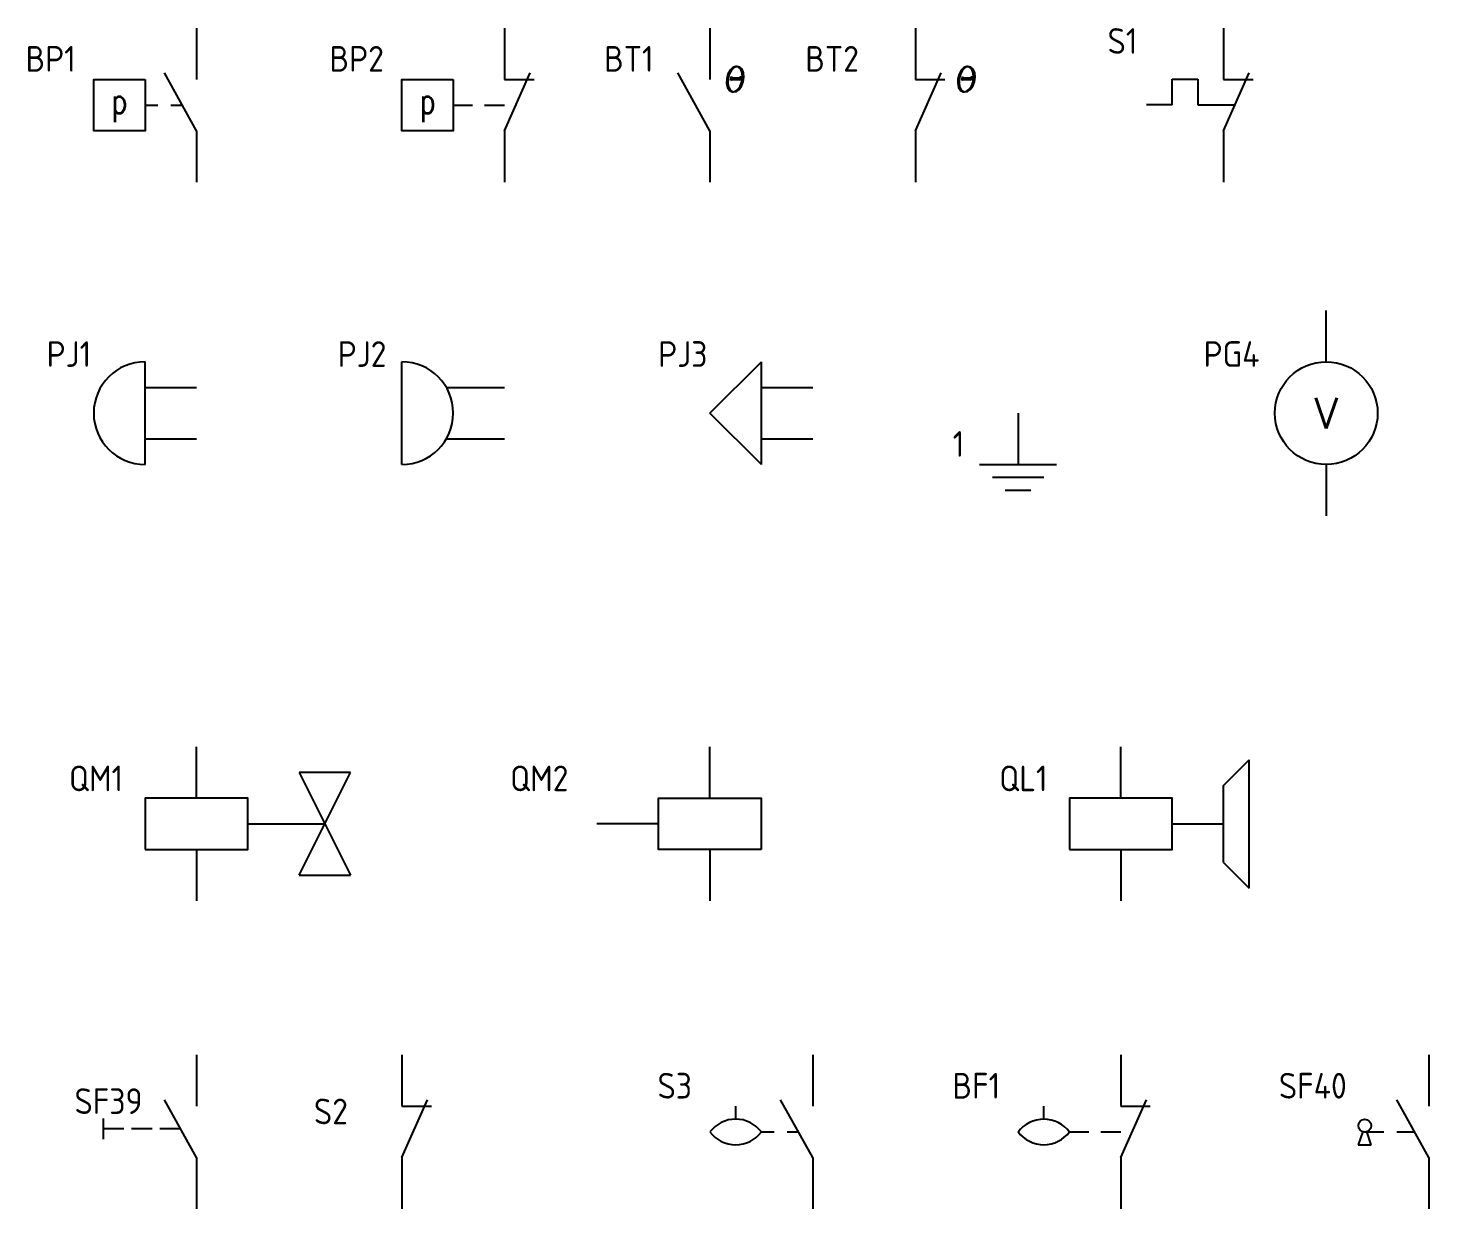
# Model space of a CAD drawing. Header units: millimetres. Extents: x 1746 to 2533, y 1027 to 2108.
# Drawn here: x 1753.6 to 1890, y 1292.5 to 1407.5 of the extents above; entities that cross this region are included whole.
import ezdxf
from ezdxf.enums import TextEntityAlignment as Align

# ---------------------------------------------------------------- set-up
doc = ezdxf.new("R2010")
doc.units = ezdxf.units.MM
doc.linetypes.add('ACAD_ISO02W100', pattern=[15, 12, -3])
doc.linetypes.add('ACAD_ISO03W100', pattern=[30, 12, -18])
doc.layers.add('SYMS', color=7, linetype='Continuous')
doc.layers.add('TAGS', color=7, linetype='Continuous')
doc.styles.add('PIN', font='simplex', dxfattribs={"width": 0.75})
doc.styles.add('SIMPLEX', font='simplex')
doc.styles.add('WD_IEC', font='isocp2.shx', dxfattribs={"width": 0.9, "height": 4})

# ---------------------------------------------------------------- blocks, each defined once
blk = doc.blocks.new('VPS11')
for p, q in [((0, 7.5), (0, 2.5)), ((0, -2.5), (-3.12, 3.12)), ((-5, 0), (-3.75, 0)), ((-2.5, 0), (-1.39, 0)), ((0, -2.5), (0, -7.5))]:
    blk.add_line(p, q)
blk.add_lwpolyline([(-5, 2.5), (-5, -2.5), (-10, -2.5), (-10, 2.5)], close=True)
at = {"style": 'PIN', "width": 0.75}
blk.add_text('p', height=2.5, dxfattribs=at).set_placement((-7.5, 0), align=Align.MIDDLE)
at = {"style": 'WD_IEC'}
for tag, p in [('INST', (-11.75, 10.25)), ('LOC', (-11.75, 6.75)), ('TAG1', (-11.75, 3.25)), ('RATING1', (-11.75, -1.35)), ('DESC1', (-11.75, -9.85)), ('DESC2', (-11.75, -13.35)), ('DESC3', (-11.75, -16.85))]:
    blk.add_attdef(tag, text='', height=2.5, dxfattribs=at).set_placement(p, align=Align.RIGHT)
blk.add_attdef('TERM01', text='', height=2, rotation=90, dxfattribs=at).set_placement((-1, 7.5), align=Align.RIGHT)
at = {"style": 'WD_IEC', "flags": 1}
for tag, p, height in [('X2TERM01', (0, 7.5), 0.32), ('MFG', (2.75, 6.5), 1.5), ('CAT', (2.75, 4), 1.5), ('X1LINK', (0, 0), 0.32), ('CONTACT', (1, -2.5), 1), ('ASSYCODE', (1, -4), 1), ('COMMON', (2.25, -3.75), 1), ('FAMILY', (1, -5.5), 1), ('CATDESC', (1, -7), 1), ('X8TERM02', (0, -7.5), 0.32)]:
    blk.add_attdef(tag, p, '', height=height, dxfattribs=at)
at = {"style": 'WD_IEC'}
blk.add_attdef('TERM02', (-1, -7.5), '', height=2, rotation=90, dxfattribs=at)
at = {"lineweight": 15, "style": 'WD_IEC'}
for tag, p in [('XREF', (-11.75, -6)), ('WDTAGALT', (-11.25, -20.13))]:
    blk.add_attdef(tag, text='', height=2.5, dxfattribs=at).set_placement(p, align=Align.RIGHT)
blk = doc.blocks.new('VPS12')
for p, q in [((0, 7.5), (0, 2.5)), ((0, -2.5), (2.5, 3.12)), ((0, 2.5), (2.87, 2.5)), ((-5, 0), (-3.12, 0)), ((-1.94, 0), (0, 0)), ((0, -2.5), (0, -7.5))]:
    blk.add_line(p, q)
blk.add_lwpolyline([(-5, 2.5), (-5, -2.5), (-10, -2.5), (-10, 2.5)], close=True)
at = {"style": 'PIN', "width": 0.75}
blk.add_text('p', height=2.5, dxfattribs=at).set_placement((-7.5, 0), align=Align.MIDDLE)
at = {"style": 'WD_IEC'}
for tag, p in [('INST', (-11.75, 10.25)), ('LOC', (-11.75, 6.75)), ('TAG1', (-11.75, 3.25)), ('RATING1', (-11.75, -1.35)), ('DESC1', (-11.75, -9.85)), ('DESC2', (-11.75, -13.35)), ('DESC3', (-11.75, -16.85))]:
    blk.add_attdef(tag, text='', height=2.5, dxfattribs=at).set_placement(p, align=Align.RIGHT)
blk.add_attdef('TERM01', text='', height=2, rotation=90, dxfattribs=at).set_placement((-1, 7.5), align=Align.RIGHT)
at = {"style": 'WD_IEC', "flags": 1}
for tag, p, height in [('X2TERM01', (0, 7.5), 0.32), ('MFG', (2.75, 6.5), 1.5), ('CAT', (2.75, 4), 1.5), ('X1LINK', (1.74, 0), 0.32), ('CONTACT', (1, -2.5), 1), ('ASSYCODE', (1, -4), 1), ('COMMON', (2.25, -3.75), 1), ('FAMILY', (1, -5.5), 1), ('CATDESC', (1, -7), 1), ('X8TERM02', (0, -7.5), 0.32)]:
    blk.add_attdef(tag, p, '', height=height, dxfattribs=at)
at = {"style": 'WD_IEC'}
blk.add_attdef('TERM02', (-1, -7.5), '', height=2, rotation=90, dxfattribs=at)
at = {"lineweight": 15, "style": 'WD_IEC'}
for tag, p in [('XREF', (-11.75, -6)), ('WDTAGALT', (-11.5, -20))]:
    blk.add_attdef(tag, text='', height=2.5, dxfattribs=at).set_placement(p, align=Align.RIGHT)
blk = doc.blocks.new('VTS11')
for p, q in [((0, 7.5), (0, 2.5)), ((0, -2.5), (-3.12, 3.12)), ((2.07, 2.77), (2, 2.41)), ((2.07, 2.77), (2.13, 2.65)), ((3.02, 2.75), (2.87, 2.65)), ((3.02, 2.75), (2.95, 2.39)), ((2, 2.41), (2.13, 2.5)), ((2.13, 2.65), (2.87, 2.65)), ((2.13, 2.5), (2.87, 2.5)), ((2.95, 2.39), (2.87, 2.5)), ((0, -2.5), (0, -7.5))]:
    blk.add_line(p, q)
at = {"linetype": 'Continuous'}
for points in [[(2.15, 1.3, 0), (2.43, 1.33, 0), (2.71, 1.52, 0), (2.95, 1.84, 0), (3.11, 2.26, 0), (3.17, 2.72, 0), (3.13, 3.15, 0), (2.99, 3.49, 0), (2.77, 3.7, 0), (2.5, 3.76, 0), (2.21, 3.65, 0), (1.95, 3.38, 0), (1.75, 3, 0), (1.63, 2.56, 0), (1.62, 2.11, 0), (1.71, 1.72, 0), (1.9, 1.43, 0), (2.15, 1.3, 0)], [(2.16, 1.3, 0), (2.45, 1.33, 0), (2.73, 1.52, 0), (2.96, 1.84, 0), (3.12, 2.26, 0), (3.19, 2.72, 0), (3.15, 3.15, 0), (3.01, 3.49, 0), (2.79, 3.7, 0), (2.51, 3.76, 0), (2.23, 3.65, 0), (1.96, 3.38, 0), (1.76, 3, 0), (1.65, 2.56, 0), (1.63, 2.11, 0), (1.73, 1.72, 0), (1.91, 1.43, 0), (2.16, 1.3, 0)], [(2.18, 1.3, 0), (2.46, 1.33, 0), (2.74, 1.52, 0), (2.98, 1.84, 0), (3.14, 2.26, 0), (3.2, 2.72, 0), (3.16, 3.15, 0), (3.02, 3.49, 0), (2.8, 3.7, 0), (2.53, 3.76, 0), (2.24, 3.65, 0), (1.98, 3.38, 0), (1.78, 3, 0), (1.66, 2.56, 0), (1.65, 2.11, 0), (1.74, 1.72, 0), (1.92, 1.43, 0), (2.18, 1.3, 0)], [(2.19, 1.3, 0), (2.48, 1.33, 0), (2.76, 1.52, 0), (2.99, 1.84, 0), (3.15, 2.26, 0), (3.22, 2.72, 0), (3.18, 3.15, 0), (3.04, 3.49, 0), (2.81, 3.7, 0), (2.54, 3.76, 0), (2.26, 3.65, 0), (1.99, 3.38, 0), (1.79, 3, 0), (1.68, 2.56, 0), (1.66, 2.11, 0), (1.76, 1.72, 0), (1.94, 1.43, 0), (2.19, 1.3, 0)], [(2.21, 1.3, 0), (2.49, 1.33, 0), (2.77, 1.52, 0), (3.01, 1.84, 0), (3.17, 2.26, 0), (3.23, 2.72, 0), (3.19, 3.15, 0), (3.05, 3.49, 0), (2.83, 3.7, 0), (2.56, 3.76, 0), (2.27, 3.65, 0), (2.01, 3.38, 0), (1.81, 3, 0), (1.69, 2.56, 0), (1.68, 2.11, 0), (1.77, 1.72, 0), (1.95, 1.43, 0), (2.21, 1.3, 0)], [(2.22, 1.3, 0), (2.51, 1.33, 0), (2.79, 1.52, 0), (3.02, 1.84, 0), (3.18, 2.26, 0), (3.25, 2.72, 0), (3.21, 3.15, 0), (3.07, 3.49, 0), (2.84, 3.7, 0), (2.57, 3.76, 0), (2.28, 3.65, 0), (2.02, 3.38, 0), (1.82, 3, 0), (1.7, 2.56, 0), (1.69, 2.11, 0), (1.79, 1.72, 0), (1.97, 1.43, 0), (2.22, 1.3, 0)], [(2.24, 1.3, 0), (2.52, 1.33, 0), (2.8, 1.52, 0), (3.04, 1.84, 0), (3.2, 2.26, 0), (3.26, 2.72, 0), (3.22, 3.15, 0), (3.08, 3.49, 0), (2.86, 3.7, 0), (2.59, 3.76, 0), (2.3, 3.65, 0), (2.04, 3.38, 0), (1.83, 3, 0), (1.72, 2.56, 0), (1.71, 2.11, 0), (1.8, 1.72, 0), (1.98, 1.43, 0), (2.24, 1.3, 0)], [(2.25, 1.3, 0), (2.54, 1.33, 0), (2.82, 1.52, 0), (3.05, 1.84, 0), (3.21, 2.26, 0), (3.28, 2.72, 0), (3.24, 3.15, 0), (3.1, 3.49, 0), (2.87, 3.7, 0), (2.6, 3.76, 0), (2.31, 3.65, 0), (2.05, 3.38, 0), (1.85, 3, 0), (1.73, 2.56, 0), (1.72, 2.11, 0), (1.81, 1.72, 0), (2, 1.43, 0), (2.25, 1.3, 0)], [(2.25, 1.28, 0), (2.53, 1.31, 0), (2.81, 1.5, 0), (3.05, 1.83, 0), (3.21, 2.25, 0), (3.27, 2.7, 0), (3.23, 3.13, 0), (3.09, 3.48, 0), (2.87, 3.69, 0), (2.6, 3.75, 0), (2.31, 3.63, 0), (2.05, 3.37, 0), (1.84, 2.99, 0), (1.73, 2.55, 0), (1.72, 2.1, 0), (1.81, 1.7, 0), (1.99, 1.42, 0), (2.25, 1.28, 0)], [(2.27, 1.3, 0), (2.55, 1.33, 0), (2.83, 1.52, 0), (3.07, 1.84, 0), (3.23, 2.26, 0), (3.29, 2.72, 0), (3.25, 3.15, 0), (3.11, 3.49, 0), (2.89, 3.7, 0), (2.62, 3.76, 0), (2.33, 3.65, 0), (2.07, 3.38, 0), (1.86, 3, 0), (1.75, 2.56, 0), (1.74, 2.11, 0), (1.83, 1.72, 0), (2.01, 1.43, 0), (2.27, 1.3, 0)], [(2.28, 1.3, 0), (2.57, 1.33, 0), (2.84, 1.52, 0), (3.08, 1.84, 0), (3.24, 2.26, 0), (3.31, 2.72, 0), (3.27, 3.15, 0), (3.13, 3.49, 0), (2.9, 3.7, 0), (2.63, 3.76, 0), (2.34, 3.65, 0), (2.08, 3.38, 0), (1.88, 3, 0), (1.76, 2.56, 0), (1.75, 2.11, 0), (1.84, 1.72, 0), (2.03, 1.43, 0), (2.28, 1.3, 0)]]:
    blk.add_polyline3d(points, dxfattribs=at)
for points in [[(2.07, 2.77), (2.13, 2.65), (2, 2.41), (2.13, 2.5)], [(3.02, 2.75), (2.87, 2.65), (2.95, 2.39), (2.87, 2.5)], [(2.13, 2.65), (2.13, 2.5), (2.87, 2.65), (2.87, 2.5)]]:
    blk.add_solid(points)
at = {"style": 'WD_IEC'}
for tag, p in [('INST', (-5.5, 9.25)), ('LOC', (-5.5, 6.25)), ('TAG1', (-5.5, 3.25)), ('RATING1', (-5.5, -1.35)), ('DESC1', (-5.5, -9.35)), ('DESC2', (-5.5, -12.35)), ('DESC3', (-5.5, -15.35))]:
    blk.add_attdef(tag, text='', height=2.5, dxfattribs=at).set_placement(p, align=Align.RIGHT)
blk.add_attdef('TERM01', text='', height=2, rotation=90, dxfattribs=at).set_placement((-1, 7.5), align=Align.RIGHT)
for tag, p, height, flags in [('X2TERM01', (0, 7.5), 0.32, 1), ('CONTACT', (0.5, 4.5), 1, 1), ('COMMON', (1.75, 3.25), 1, 1), ('X4LINK', (-3, 0), 0.32, 1), ('X1LINK', (0, 0), 0.32, 1), ('MFG', (1, -4), 1.5, 9), ('CAT', (1, -6.5), 1.5, 9), ('ASSYCODE', (1, -7.75), 1, 1), ('X8TERM02', (0, -7.5), 0.32, 1), ('FAMILY', (1, -9.25), 1, 1), ('CATDESC', (1, -10.75), 1, 1)]:
    blk.add_attdef(tag, p, '', height=height, dxfattribs=dict(at, flags=flags))
blk.add_attdef('TERM02', (-1, -7.5), '', height=2, rotation=90, dxfattribs=at)
at = {"lineweight": 15, "style": 'WD_IEC'}
for tag, p in [('XREF', (-5.5, -6.35)), ('WDTAGALT', (-5.5, -18.35))]:
    blk.add_attdef(tag, text='', height=2.5, dxfattribs=at).set_placement(p, align=Align.RIGHT)
blk = doc.blocks.new('VTS12')
for p, q in [((0, 7.5), (0, 2.5)), ((0, -2.5), (2.5, 3.12)), ((4.57, 2.77), (4.5, 2.41)), ((4.57, 2.77), (4.63, 2.65)), ((5.52, 2.75), (5.37, 2.65)), ((5.52, 2.75), (5.45, 2.39)), ((0, 2.5), (2.87, 2.5)), ((4.5, 2.41), (4.63, 2.5)), ((4.63, 2.65), (5.37, 2.65)), ((4.63, 2.5), (5.37, 2.5)), ((5.45, 2.39), (5.37, 2.5)), ((0, -2.5), (0, -7.5))]:
    blk.add_line(p, q)
at = {"linetype": 'Continuous'}
for points in [[(4.65, 1.3, 0), (4.93, 1.33, 0), (5.21, 1.52, 0), (5.45, 1.84, 0), (5.61, 2.26, 0), (5.67, 2.72, 0), (5.63, 3.15, 0), (5.49, 3.49, 0), (5.27, 3.7, 0), (5, 3.76, 0), (4.71, 3.65, 0), (4.45, 3.38, 0), (4.25, 3, 0), (4.13, 2.56, 0), (4.12, 2.11, 0), (4.21, 1.72, 0), (4.4, 1.43, 0), (4.65, 1.3, 0)], [(4.66, 1.3, 0), (4.95, 1.33, 0), (5.23, 1.52, 0), (5.46, 1.84, 0), (5.62, 2.26, 0), (5.69, 2.72, 0), (5.65, 3.15, 0), (5.51, 3.49, 0), (5.29, 3.7, 0), (5.01, 3.76, 0), (4.73, 3.65, 0), (4.46, 3.38, 0), (4.26, 3, 0), (4.15, 2.56, 0), (4.13, 2.11, 0), (4.23, 1.72, 0), (4.41, 1.43, 0), (4.66, 1.3, 0)], [(4.68, 1.3, 0), (4.96, 1.33, 0), (5.24, 1.52, 0), (5.48, 1.84, 0), (5.64, 2.26, 0), (5.7, 2.72, 0), (5.66, 3.15, 0), (5.52, 3.49, 0), (5.3, 3.7, 0), (5.03, 3.76, 0), (4.74, 3.65, 0), (4.48, 3.38, 0), (4.28, 3, 0), (4.16, 2.56, 0), (4.15, 2.11, 0), (4.24, 1.72, 0), (4.42, 1.43, 0), (4.68, 1.3, 0)], [(4.69, 1.3, 0), (4.98, 1.33, 0), (5.26, 1.52, 0), (5.49, 1.84, 0), (5.65, 2.26, 0), (5.72, 2.72, 0), (5.68, 3.15, 0), (5.54, 3.49, 0), (5.31, 3.7, 0), (5.04, 3.76, 0), (4.76, 3.65, 0), (4.49, 3.38, 0), (4.29, 3, 0), (4.18, 2.56, 0), (4.16, 2.11, 0), (4.26, 1.72, 0), (4.44, 1.43, 0), (4.69, 1.3, 0)], [(4.71, 1.3, 0), (4.99, 1.33, 0), (5.27, 1.52, 0), (5.51, 1.84, 0), (5.67, 2.26, 0), (5.73, 2.72, 0), (5.69, 3.15, 0), (5.55, 3.49, 0), (5.33, 3.7, 0), (5.06, 3.76, 0), (4.77, 3.65, 0), (4.51, 3.38, 0), (4.31, 3, 0), (4.19, 2.56, 0), (4.18, 2.11, 0), (4.27, 1.72, 0), (4.45, 1.43, 0), (4.71, 1.3, 0)], [(4.72, 1.3, 0), (5.01, 1.33, 0), (5.29, 1.52, 0), (5.52, 1.84, 0), (5.68, 2.26, 0), (5.75, 2.72, 0), (5.71, 3.15, 0), (5.57, 3.49, 0), (5.34, 3.7, 0), (5.07, 3.76, 0), (4.78, 3.65, 0), (4.52, 3.38, 0), (4.32, 3, 0), (4.2, 2.56, 0), (4.19, 2.11, 0), (4.29, 1.72, 0), (4.47, 1.43, 0), (4.72, 1.3, 0)], [(4.74, 1.3, 0), (5.02, 1.33, 0), (5.3, 1.52, 0), (5.54, 1.84, 0), (5.7, 2.26, 0), (5.76, 2.72, 0), (5.72, 3.15, 0), (5.58, 3.49, 0), (5.36, 3.7, 0), (5.09, 3.76, 0), (4.8, 3.65, 0), (4.54, 3.38, 0), (4.33, 3, 0), (4.22, 2.56, 0), (4.21, 2.11, 0), (4.3, 1.72, 0), (4.48, 1.43, 0), (4.74, 1.3, 0)], [(4.75, 1.3, 0), (5.04, 1.33, 0), (5.32, 1.52, 0), (5.55, 1.84, 0), (5.71, 2.26, 0), (5.78, 2.72, 0), (5.74, 3.15, 0), (5.6, 3.49, 0), (5.37, 3.7, 0), (5.1, 3.76, 0), (4.81, 3.65, 0), (4.55, 3.38, 0), (4.35, 3, 0), (4.23, 2.56, 0), (4.22, 2.11, 0), (4.31, 1.72, 0), (4.5, 1.43, 0), (4.75, 1.3, 0)], [(4.75, 1.28, 0), (5.03, 1.31, 0), (5.31, 1.5, 0), (5.55, 1.83, 0), (5.71, 2.25, 0), (5.77, 2.7, 0), (5.73, 3.13, 0), (5.59, 3.48, 0), (5.37, 3.69, 0), (5.1, 3.75, 0), (4.81, 3.63, 0), (4.55, 3.37, 0), (4.34, 2.99, 0), (4.23, 2.55, 0), (4.22, 2.1, 0), (4.31, 1.7, 0), (4.49, 1.42, 0), (4.75, 1.28, 0)], [(4.77, 1.3, 0), (5.05, 1.33, 0), (5.33, 1.52, 0), (5.57, 1.84, 0), (5.73, 2.26, 0), (5.79, 2.72, 0), (5.75, 3.15, 0), (5.61, 3.49, 0), (5.39, 3.7, 0), (5.12, 3.76, 0), (4.83, 3.65, 0), (4.57, 3.38, 0), (4.36, 3, 0), (4.25, 2.56, 0), (4.24, 2.11, 0), (4.33, 1.72, 0), (4.51, 1.43, 0), (4.77, 1.3, 0)], [(4.78, 1.3, 0), (5.07, 1.33, 0), (5.34, 1.52, 0), (5.58, 1.84, 0), (5.74, 2.26, 0), (5.81, 2.72, 0), (5.77, 3.15, 0), (5.63, 3.49, 0), (5.4, 3.7, 0), (5.13, 3.76, 0), (4.84, 3.65, 0), (4.58, 3.38, 0), (4.38, 3, 0), (4.26, 2.56, 0), (4.25, 2.11, 0), (4.34, 1.72, 0), (4.53, 1.43, 0), (4.78, 1.3, 0)]]:
    blk.add_polyline3d(points, dxfattribs=at)
for points in [[(4.57, 2.77), (4.63, 2.65), (4.5, 2.41), (4.63, 2.5)], [(5.52, 2.75), (5.37, 2.65), (5.45, 2.39), (5.37, 2.5)], [(4.63, 2.65), (4.63, 2.5), (5.37, 2.65), (5.37, 2.5)]]:
    blk.add_solid(points)
at = {"style": 'WD_IEC'}
for tag, p in [('INST', (-5.5, 9.25)), ('LOC', (-5.5, 6.25)), ('TAG1', (-5.5, 3.25)), ('RATING1', (-5.5, -1.35)), ('DESC1', (-5.5, -9.35)), ('DESC2', (-5.5, -12.35)), ('DESC3', (-5.5, -15.35))]:
    blk.add_attdef(tag, text='', height=2.5, dxfattribs=at).set_placement(p, align=Align.RIGHT)
blk.add_attdef('TERM01', text='', height=2, rotation=90, dxfattribs=at).set_placement((-1, 7.5), align=Align.RIGHT)
for tag, p, height, flags in [('X2TERM01', (0, 7.5), 0.32, 1), ('CONTACT', (0.5, 4.5), 1, 1), ('COMMON', (1.75, 3.25), 1, 1), ('X4LINK', (-0.89, 0), 0.32, 1), ('X1LINK', (1.61, 0), 0.32, 1), ('MFG', (1, -4), 1.5, 9), ('CAT', (1, -6.5), 1.5, 9), ('ASSYCODE', (1, -7.75), 1, 1), ('X8TERM02', (0, -7.5), 0.32, 1), ('FAMILY', (1, -9.25), 1, 1), ('CATDESC', (1, -10.75), 1, 1)]:
    blk.add_attdef(tag, p, '', height=height, dxfattribs=dict(at, flags=flags))
blk.add_attdef('TERM02', (-1, -7.5), '', height=2, rotation=90, dxfattribs=at)
at = {"lineweight": 15, "style": 'WD_IEC'}
for tag, p in [('XREF', (-5.5, -6.35)), ('WDTAGALT', (-5.5, -18.35))]:
    blk.add_attdef(tag, text='', height=2.5, dxfattribs=at).set_placement(p, align=Align.RIGHT)
blk = doc.blocks.new('VTS12S59C')
for p, q in [((0, 7.5), (0, 2.5)), ((0, -2.5), (2.5, 3.13)), ((-4.99, 0.01), (-4.99, 2.51)), ((-4.99, 2.51), (-2.49, 2.51)), ((-2.49, 2.51), (-2.49, 0.01)), ((0, 2.5), (2.87, 2.5)), ((-4.99, 0.01), (-7.49, 0.01)), ((-2.49, 0.01), (1.12, 0.01)), ((0, -2.5), (0, -7.5))]:
    blk.add_line(p, q)
at = {"style": 'WD_IEC'}
for tag, p in [('INST', (-8.39, 10.99)), ('LOC', (-8.39, 7.99)), ('TAG1', (-8.39, 4.99)), ('DESC1', (-8.39, -8.12)), ('DESC2', (-8.39, -11.12)), ('DESC3', (-8.39, -14.12))]:
    blk.add_attdef(tag, text='', height=2.5, dxfattribs=at).set_placement(p, align=Align.RIGHT)
blk.add_attdef('TERM01', text='', height=2, rotation=90, dxfattribs=at).set_placement((-1, 7.5), align=Align.RIGHT)
at = {"style": 'WD_IEC', "flags": 1}
for tag, p, height in [('X2TERM01', (0, 7.5), 0.32), ('MFG', (-12.33, 1.56), 1.5), ('CONTACT', (3.55, 1.98), 1), ('COMMON', (4.8, 0.73), 1), ('CAT', (-12.33, -1.01), 1.5), ('X4LINK', (-7.49, 0), 0.32), ('X1LINK', (1.81, 0), 0.32), ('ASSYCODE', (1, -4), 1), ('FAMILY', (1, -5.5), 1), ('CATDESC', (1, -7), 1), ('X8TERM02', (0, -7.5), 0.32)]:
    blk.add_attdef(tag, p, '', height=height, dxfattribs=at)
at = {"style": 'WD_IEC'}
blk.add_attdef('TERM02', (-1, -7.5), '', height=2, rotation=90, dxfattribs=at)
at = {"lineweight": 15, "style": 'WD_IEC'}
blk.add_attdef('XREF', text='', height=2.5, dxfattribs=at).set_placement((-8.39, -5.12), align=Align.RIGHT)
at = {"style": 'WD_IEC', "width": 0.9}
blk.add_attdef('WDTAGALT', text='', height=2.5, dxfattribs=at).set_placement((-8.39, -17.12), align=Align.RIGHT)
blk = doc.blocks.new('VAN1B')
for p, q in [((-5, -5), (-5, 5)), ((-5, 2.5), (0, 2.5)), ((-5, -2.5), (0, -2.5))]:
    blk.add_line(p, q)
blk.add_arc((-5, 0), 5, 90, 270)
at = {"style": 'WD_IEC'}
for tag, height, p in [('INST', 2.5, (-10.25, 11.5)), ('LOC', 2.5, (-10.25, 8)), ('TAG1', 2.5, (-10.25, 4.5)), ('TERM01', 2, (0, 3.5)), ('TERM02', 2, (0, -1.5)), ('DESC1', 2.5, (-10.25, -6.85)), ('DESC2', 2.5, (-10.25, -10.35)), ('DESC3', 2.5, (-10.25, -13.85)), ('XREF', 2.5, (-10.25, -18.85))]:
    blk.add_attdef(tag, text='', height=height, dxfattribs=at).set_placement(p, align=Align.RIGHT)
at = {"style": 'WD_IEC', "flags": 1}
for tag, p, height in [('X2TERM01', (0, 2.5), 0.32), ('X8TERM02', (0, -2.5), 0.32), ('ASSYCODE', (-4, -4), 1), ('FAMILY', (-4, -5.5), 1), ('CATDESC', (-4, -7), 1)]:
    blk.add_attdef(tag, p, '', height=height, dxfattribs=at)
at = {"style": 'WD_IEC', "flags": 9}
for tag, p in [('MFG', (-11, 1)), ('CAT', (-11, -1.5))]:
    blk.add_attdef(tag, text='', height=1.5, dxfattribs=at).set_placement(p, align=Align.RIGHT)
blk = doc.blocks.new('VAN1Z')
for p, q in [((-10, -5), (-10, 5)), ((-5.67, 2.5), (0, 2.5)), ((-5.67, -2.5), (0, -2.5))]:
    blk.add_line(p, q)
blk.add_arc((-10, 0), 5, 270, 90)
at = {"style": 'WD_IEC'}
for tag, height, p in [('INST', 2.5, (-11.5, 11.5)), ('LOC', 2.5, (-11.5, 8)), ('TAG1', 2.5, (-11.5, 4.5)), ('TERM01', 2, (0, 3.5)), ('TERM02', 2, (0, -1.5)), ('DESC1', 2.5, (-11.5, -6.85)), ('DESC2', 2.5, (-11.5, -10.35)), ('DESC3', 2.5, (-11.5, -13.85)), ('XREF', 2.5, (-11.5, -18.85))]:
    blk.add_attdef(tag, text='', height=height, dxfattribs=at).set_placement(p, align=Align.RIGHT)
at = {"style": 'WD_IEC', "flags": 1}
for tag, p, height in [('X2TERM01', (0, 2.5), 0.32), ('X8TERM02', (0, -2.5), 0.32), ('ASSYCODE', (-4, -4), 1), ('FAMILY', (-4, -5.5), 1), ('CATDESC', (-4, -7), 1)]:
    blk.add_attdef(tag, p, '', height=height, dxfattribs=at)
at = {"style": 'WD_IEC', "flags": 9}
for tag, p in [('MFG', (-11, 1)), ('CAT', (-11, -1.5))]:
    blk.add_attdef(tag, text='', height=1.5, dxfattribs=at).set_placement(p, align=Align.RIGHT)
blk = doc.blocks.new('VAN1S')
for p, q in [((-10, 0), (-5, 5)), ((-5, -5), (-5, 5)), ((-5, 2.5), (0, 2.5)), ((-5, -5), (-10, 0)), ((-5, -2.5), (0, -2.5))]:
    blk.add_line(p, q)
at = {"style": 'WD_IEC'}
for tag, height, p in [('INST', 2.5, (-10.25, 11.5)), ('LOC', 2.5, (-10.25, 8)), ('TAG1', 2.5, (-10.25, 4.5)), ('TERM01', 2, (0, 3.5)), ('TERM02', 2, (0, -1.5)), ('DESC1', 2.5, (-10.25, -6.85)), ('DESC2', 2.5, (-10.25, -10.35)), ('DESC3', 2.5, (-10.25, -13.85)), ('XREF', 2.5, (-10.25, -18.85))]:
    blk.add_attdef(tag, text='', height=height, dxfattribs=at).set_placement(p, align=Align.RIGHT)
at = {"style": 'WD_IEC', "flags": 1}
for tag, p, height in [('X2TERM01', (0, 2.5), 0.32), ('X8TERM02', (0, -2.5), 0.32), ('ASSYCODE', (-4, -4), 1), ('FAMILY', (-4, -5.5), 1), ('CATDESC', (-4, -7), 1)]:
    blk.add_attdef(tag, p, '', height=height, dxfattribs=at)
at = {"style": 'WD_IEC', "flags": 9}
for tag, p in [('MFG', (-11, 1)), ('CAT', (-11, -1.5))]:
    blk.add_attdef(tag, text='', height=1.5, dxfattribs=at).set_placement(p, align=Align.RIGHT)
blk = doc.blocks.new('VGND2')
for p, q in [((0, 0), (0, -5)), ((-3.75, -5), (3.75, -5)), ((-2.5, -6.25), (2.5, -6.25)), ((-1.25, -7.5), (1.25, -7.5))]:
    blk.add_line(p, q)
at = {"style": 'WD_IEC'}
for tag, p in [('INST', (-5.25, 2.75)), ('LOC', (-5.25, -0.75)), ('TAG1', (-5.25, -4.25))]:
    blk.add_attdef(tag, text='', height=2.5, dxfattribs=at).set_placement(p, align=Align.RIGHT)
at = {"style": 'WD_IEC', "flags": 1}
blk.add_attdef('X2TERM01', (0, 0), '', height=0.32, dxfattribs=at)
blk = doc.blocks.new('VVM1')
for p, q in [((0, 5), (0, 10)), ((0, -5), (0, -10))]:
    blk.add_line(p, q)
blk.add_circle((0, 0), 5)
at = {"style": 'SIMPLEX'}
blk.add_text('V', height=3, dxfattribs=at).set_placement((0, 0), align=Align.MIDDLE)
at = {"style": 'WD_IEC'}
for tag, p in [('INST', (-6.5, 11.5)), ('LOC', (-6.5, 8)), ('TAG1', (-6.5, 4.5)), ('RATING1', (-6.5, 0)), ('XREF', (-6.5, -4)), ('DESC1', (-6.5, -7.85)), ('DESC2', (-6.5, -11.35)), ('DESC3', (-6.5, -14.85)), ('WDTAGALT', (-7, -17.63))]:
    blk.add_attdef(tag, text='', height=2.5, dxfattribs=at).set_placement(p, align=Align.RIGHT)
blk.add_attdef('TERM01', text='', height=2, rotation=90, dxfattribs=at).set_placement((-1, 10), align=Align.RIGHT)
at = {"style": 'WD_IEC', "flags": 1}
for tag, p, height in [('X2TERM01', (0, 10), 0.32), ('MFG', (2.75, 9), 1.5), ('CAT', (2.75, 6.5), 1.5), ('X4LINK', (-5, 0), 0.32), ('X1LINK', (5, 0), 0.32), ('ASSYCODE', (1, -6.5), 1), ('FAMILY', (1, -8), 1), ('CATDESC', (1, -9.5), 1), ('X8TERM02', (0, -10), 0.32)]:
    blk.add_attdef(tag, p, '', height=height, dxfattribs=at)
at = {"style": 'WD_IEC'}
blk.add_attdef('TERM02', (-1, -10), '', height=2, rotation=90, dxfattribs=at)
blk = doc.blocks.new('VSV1Y1')
for p, q in [((0, 2.5), (0, 7.5)), ((15, 5), (10, 5)), ((10, 5), (15, -5)), ((10, -5), (15, 5)), ((0, -2.5), (0, -7.5)), ((10, -5), (15, -5))]:
    blk.add_line(p, q)
at = {"linetype": 'ACAD_ISO02W100'}
blk.add_line((5, 0), (12.5, 0), dxfattribs=at)
blk.add_lwpolyline([(-5, -2.5), (5, -2.5), (5, 2.5), (-5, 2.5)], close=True)
at = {"style": 'WD_IEC'}
for tag, p in [('INST', (-7.14, 9.18)), ('LOC', (-7.14, 6.18)), ('TAG1', (-7.14, 3.18)), ('DESC1', (-7.14, -4.42)), ('DESC2', (-7.14, -7.42)), ('DESC3', (-7.14, -10.42))]:
    blk.add_attdef(tag, text='', height=2.5, dxfattribs=at).set_placement(p, align=Align.RIGHT)
blk.add_attdef('TERM01', text='', height=2, rotation=90, dxfattribs=at).set_placement((-0.64, 7.2), align=Align.RIGHT)
at = {"style": 'WD_IEC', "flags": 1}
for tag, p, height in [('X2TERM01', (0, 7.5), 0.32), ('MFG', (1.41, 6.04), 1.5), ('CAT', (1.41, 3.54), 1.5), ('ASSYCODE', (1.59, -4.62), 1), ('FAMILY', (1.59, -6.12), 1), ('CATDESC', (1.59, -7.62), 1), ('X8TERM02', (0, -7.5), 0.32)]:
    blk.add_attdef(tag, p, '', height=height, dxfattribs=at)
at = {"lineweight": 15, "style": 'WD_IEC'}
blk.add_attdef('XREF', text='', height=2.5, dxfattribs=at).set_placement((-7.14, -1.42), align=Align.RIGHT)
at = {"style": 'WD_IEC'}
blk.add_attdef('TERM02', (-0.67, -8.04), '', height=2, rotation=90, dxfattribs=at)
at = {"style": 'WD_IEC', "width": 0.9}
blk.add_attdef('WDTAGALT', text='', height=2.5, dxfattribs=at).set_placement((-7.14, -13.42), align=Align.RIGHT)
blk = doc.blocks.new('VSV1Y1A')
for p, q in [((-0.02, 2.5), (-0.02, 7.5)), ((-0.02, -2.5), (-0.02, -7.5))]:
    blk.add_line(p, q)
at = {"linetype": 'ACAD_ISO03W100', "ltscale": 0.5}
blk.add_line((-5.02, 0), (-12.52, 0), dxfattribs=at)
blk.add_lwpolyline([(4.98, -2.5), (-5.02, -2.5), (-5.02, 2.5), (4.98, 2.5)], close=True)
at = {"style": 'WD_IEC'}
for tag, p in [('INST', (-13.78, 9.18)), ('LOC', (-13.78, 6.18)), ('TAG1', (-13.78, 3.18)), ('DESC1', (-13.78, -4.42)), ('DESC2', (-13.78, -7.42)), ('DESC3', (-13.78, -10.42))]:
    blk.add_attdef(tag, text='', height=2.5, dxfattribs=at).set_placement(p, align=Align.RIGHT)
blk.add_attdef('TERM01', text='', height=2, rotation=90, dxfattribs=at).set_placement((-0.64, 7.2), align=Align.RIGHT)
at = {"style": 'WD_IEC', "flags": 1}
for tag, p, height in [('X2TERM01', (-0.02, 7.5), 0.32), ('MFG', (1.41, 6.04), 1.5), ('CAT', (1.41, 3.54), 1.5), ('ASSYCODE', (1.59, -4.62), 1), ('FAMILY', (1.59, -6.12), 1), ('CATDESC', (1.59, -7.62), 1), ('X8TERM02', (-0.02, -7.5), 0.32)]:
    blk.add_attdef(tag, p, '', height=height, dxfattribs=at)
at = {"lineweight": 15, "style": 'WD_IEC'}
blk.add_attdef('XREF', text='', height=2.5, dxfattribs=at).set_placement((-13.78, -1.42), align=Align.RIGHT)
at = {"style": 'WD_IEC'}
blk.add_attdef('TERM02', (-0.67, -8.04), '', height=2, rotation=90, dxfattribs=at)
at = {"style": 'WD_IEC', "width": 0.9}
blk.add_attdef('WDTAGALT', text='', height=2.5, dxfattribs=at).set_placement((-13.78, -13.42), align=Align.RIGHT)
blk = doc.blocks.new('VSV1Y3')
for p, q in [((0, 2.5), (0, 7.5)), ((10, 3.75), (12.5, 6.25)), ((12.5, -6.25), (12.5, 6.25)), ((10, -3.75), (10, 3.75)), ((0, -2.5), (0, -7.5)), ((10, -3.75), (12.5, -6.25))]:
    blk.add_line(p, q)
at = {"linetype": 'ACAD_ISO02W100'}
blk.add_line((5, 0), (10, 0), dxfattribs=at)
blk.add_lwpolyline([(-5, -2.5), (5, -2.5), (5, 2.5), (-5, 2.5)], close=True)
at = {"style": 'WD_IEC'}
for tag, p in [('INST', (-7.14, 9.18)), ('LOC', (-7.14, 6.18)), ('TAG1', (-7.14, 3.18)), ('DESC1', (-7.14, -4.42)), ('DESC2', (-7.14, -7.42)), ('DESC3', (-7.14, -10.42))]:
    blk.add_attdef(tag, text='', height=2.5, dxfattribs=at).set_placement(p, align=Align.RIGHT)
blk.add_attdef('TERM01', text='', height=2, rotation=90, dxfattribs=at).set_placement((-0.64, 7.2), align=Align.RIGHT)
at = {"style": 'WD_IEC', "flags": 1}
for tag, p, height in [('X2TERM01', (0, 7.5), 0.32), ('MFG', (1.41, 6.04), 1.5), ('CAT', (1.41, 3.54), 1.5), ('ASSYCODE', (1.59, -4.62), 1), ('FAMILY', (1.59, -6.12), 1), ('CATDESC', (1.59, -7.62), 1), ('X8TERM02', (0, -7.5), 0.32)]:
    blk.add_attdef(tag, p, '', height=height, dxfattribs=at)
at = {"lineweight": 15, "style": 'WD_IEC'}
blk.add_attdef('XREF', text='', height=2.5, dxfattribs=at).set_placement((-7.14, -1.42), align=Align.RIGHT)
at = {"style": 'WD_IEC'}
blk.add_attdef('TERM02', (-0.67, -8.04), '', height=2, rotation=90, dxfattribs=at)
at = {"style": 'WD_IEC', "width": 0.9}
blk.add_attdef('WDTAGALT', text='', height=2.5, dxfattribs=at).set_placement((-7.14, -13.42), align=Align.RIGHT)
blk = doc.blocks.new('VSW11')
for p, q in [((0, 7.5), (0, 2.5)), ((0, -2.5), (-3.125, 3.125)), ((-9.0625, -0.6875), (-9.0625, 1.3125)), ((-7.0625, 0.3125), (-9.0625, 0.3125)), ((-4.3125, 0.3125), (-6.3125, 0.3125)), ((-1.5625, 0.3125), (-3.5625, 0.3125)), ((0, -2.5), (0, -7.5))]:
    blk.add_line(p, q)
at = {"style": 'WD_IEC'}
for tag, p in [('INST', (-5.25, 7.75)), ('LOC', (-5.25, 4.75)), ('TAG1', (-5.25, 1.75)), ('DESC1', (-5.25, -11.85)), ('DESC2', (-5.25, -14.85)), ('DESC3', (-5.25, -17.85))]:
    blk.add_attdef(tag, text='', height=2.5, dxfattribs=at).set_placement(p, align=Align.RIGHT)
blk.add_attdef('TERM01', text='', height=2, rotation=90, dxfattribs=at).set_placement((-1, 7.5), align=Align.RIGHT)
at = {"style": 'WD_IEC', "flags": 1}
for tag, p, height in [('X2TERM01', (0, 7.5), 0.32), ('CONTACT', (0.5, 4.5), 1), ('COMMON', (1.75, 3.25), 1), ('X4LINK', (-3, 0), 0.32), ('X1LINK', (-0.5, 0), 0.32), ('ASSYCODE', (1, -4), 1), ('FAMILY', (1, -5.5), 1), ('CATDESC', (1, -7), 1), ('X8TERM02', (0, -7.5), 0.32)]:
    blk.add_attdef(tag, p, '', height=height, dxfattribs=at)
at = {"style": 'WD_IEC'}
blk.add_attdef('TERM02', (-1, -7.5), '', height=2, rotation=90, dxfattribs=at)
at = {"style": 'WD_IEC', "flags": 9}
for tag, p in [('MFG', (-5.75, -2.75)), ('CAT', (-5.75, -5.25))]:
    blk.add_attdef(tag, text='', height=1.5, dxfattribs=at).set_placement(p, align=Align.RIGHT)
at = {"lineweight": 15, "style": 'WD_IEC'}
for tag, p in [('XREF', (-5.25, -8.85)), ('WDTAGALT', (-5.25, -20.85))]:
    blk.add_attdef(tag, text='', height=2.5, dxfattribs=at).set_placement(p, align=Align.RIGHT)
blk = doc.blocks.new('VFL11')
for p, q in [((0, 7.5), (0, 2.5)), ((0, -2.5), (-3.125, 3.125)), ((-7.5, 1.25), (-7.5, 2.5)), ((-5, 0), (-3.75, 0)), ((-2.5, 0), (-1.389, 0)), ((0, -2.5), (0, -7.5))]:
    blk.add_line(p, q)
for centre, start, end in [((-7.5, -1.875), 36.8699, 143.1301), ((-7.5, 1.875), 216.8699, 323.1301)]:
    blk.add_arc(centre, 3.125, start, end)
at = {"style": 'WD_IEC'}
for tag, p in [('INST', (-11.75, 10.25)), ('LOC', (-11.75, 6.75)), ('TAG1', (-11.75, 3.25)), ('RATING1', (-11.75, -1.35)), ('DESC1', (-11.75, -9.85)), ('DESC2', (-11.75, -13.35)), ('DESC3', (-11.75, -16.85))]:
    blk.add_attdef(tag, text='', height=2.5, dxfattribs=at).set_placement(p, align=Align.RIGHT)
blk.add_attdef('TERM01', text='', height=2, rotation=90, dxfattribs=at).set_placement((-1, 7.5), align=Align.RIGHT)
at = {"style": 'WD_IEC', "flags": 1}
for tag, p, height in [('X2TERM01', (0, 7.5), 0.32), ('MFG', (2.75, 6.5), 1.5), ('CAT', (2.75, 4), 1.5), ('X1LINK', (0, 0), 0.32), ('CONTACT', (1, -2.5), 1), ('ASSYCODE', (1, -4), 1), ('COMMON', (2.25, -3.75), 1), ('FAMILY', (1, -5.5), 1), ('CATDESC', (1, -7), 1), ('X8TERM02', (0, -7.5), 0.32)]:
    blk.add_attdef(tag, p, '', height=height, dxfattribs=at)
at = {"style": 'WD_IEC'}
blk.add_attdef('TERM02', (-1, -7.5), '', height=2, rotation=90, dxfattribs=at)
at = {"lineweight": 15, "style": 'WD_IEC'}
for tag, p in [('XREF', (-11.75, -6)), ('WDTAGALT', (-11.5, -20.5))]:
    blk.add_attdef(tag, text='', height=2.5, dxfattribs=at).set_placement(p, align=Align.RIGHT)
blk = doc.blocks.new('VFL12')
for p, q in [((0, 7.5), (0, 2.5)), ((0, -2.5), (2.5, 3.12)), ((-7.5, 1.25), (-7.5, 2.5)), ((0, 2.5), (2.87, 2.5)), ((-5, 0), (-3.12, 0)), ((-1.94, 0), (0, 0)), ((0, -2.5), (0, -7.5))]:
    blk.add_line(p, q)
for centre, start, end in [((-7.5, -1.88), 36.8699, 143.1301), ((-7.5, 1.88), 216.8699, 323.1301)]:
    blk.add_arc(centre, 3.12, start, end)
at = {"style": 'WD_IEC'}
for tag, p in [('INST', (-11.75, 10.25)), ('LOC', (-11.75, 6.75)), ('TAG1', (-11.75, 3.25)), ('RATING1', (-11.75, -1.35)), ('DESC1', (-11.75, -9.85)), ('DESC2', (-11.75, -13.35)), ('DESC3', (-11.75, -16.85))]:
    blk.add_attdef(tag, text='', height=2.5, dxfattribs=at).set_placement(p, align=Align.RIGHT)
blk.add_attdef('TERM01', text='', height=2, rotation=90, dxfattribs=at).set_placement((-1, 7.5), align=Align.RIGHT)
at = {"style": 'WD_IEC', "flags": 1}
for tag, p, height in [('X2TERM01', (0, 7.5), 0.32), ('MFG', (2.75, 6.5), 1.5), ('CAT', (2.75, 4), 1.5), ('X1LINK', (1.74, 0), 0.32), ('CONTACT', (1, -2.5), 1), ('ASSYCODE', (1, -4), 1), ('COMMON', (2.25, -3.75), 1), ('FAMILY', (1, -5.5), 1), ('CATDESC', (1, -7), 1), ('X8TERM02', (0, -7.5), 0.32)]:
    blk.add_attdef(tag, p, '', height=height, dxfattribs=at)
at = {"style": 'WD_IEC'}
blk.add_attdef('TERM02', (-1, -7.5), '', height=2, rotation=90, dxfattribs=at)
at = {"lineweight": 15, "style": 'WD_IEC'}
for tag, p in [('XREF', (-11.75, -6)), ('WDTAGALT', (-11.5, -20))]:
    blk.add_attdef(tag, text='', height=2.5, dxfattribs=at).set_placement(p, align=Align.RIGHT)
blk = doc.blocks.new('VSW12')
for p, q in [((0, 7.5), (0, 2.5)), ((0, -2.5), (2.5, 3.12)), ((0, 2.5), (2.87, 2.5)), ((0, -2.5), (0, -7.5))]:
    blk.add_line(p, q)
at = {"style": 'WD_IEC'}
for tag, p in [('INST', (-5.25, 6.75)), ('LOC', (-5.25, 3.75)), ('TAG1', (-5.25, 0.75)), ('DESC1', (-5.25, -11.85)), ('DESC2', (-5.25, -14.85)), ('DESC3', (-5.25, -17.85))]:
    blk.add_attdef(tag, text='', height=2.5, dxfattribs=at).set_placement(p, align=Align.RIGHT)
blk.add_attdef('TERM01', text='', height=2, rotation=90, dxfattribs=at).set_placement((-1, 7.5), align=Align.RIGHT)
at = {"style": 'WD_IEC', "flags": 1}
for tag, p, height in [('X2TERM01', (0, 7.5), 0.32), ('CONTACT', (0.5, 4.5), 1), ('COMMON', (1.75, 3.25), 1), ('X4LINK', (-0.39, 0), 0.32), ('X1LINK', (2.11, 0), 0.32), ('ASSYCODE', (1, -4), 1), ('FAMILY', (1, -5.5), 1), ('CATDESC', (1, -7), 1), ('X8TERM02', (0, -7.5), 0.32)]:
    blk.add_attdef(tag, p, '', height=height, dxfattribs=at)
at = {"style": 'WD_IEC'}
blk.add_attdef('TERM02', (-1, -7.5), '', height=2, rotation=90, dxfattribs=at)
at = {"style": 'WD_IEC', "flags": 9}
for tag, p in [('MFG', (-5.75, -2.75)), ('CAT', (-5.75, -5.25))]:
    blk.add_attdef(tag, text='', height=1.5, dxfattribs=at).set_placement(p, align=Align.RIGHT)
at = {"lineweight": 15, "style": 'WD_IEC'}
for tag, p in [('XREF', (-5.25, -8.85)), ('WDTAGALT', (-5.25, -20.85))]:
    blk.add_attdef(tag, text='', height=2.5, dxfattribs=at).set_placement(p, align=Align.RIGHT)
blk = doc.blocks.new('VPB11KS')
for p, q in [((0, 7.5), (0, 2.5)), ((0, -2.5), (-3.12, 3.12)), ((-6.45, 0.03), (-6.88, -1.25)), ((-6.25, 0), (-4.38, 0)), ((-5.62, -1.25), (-6.05, 0.03)), ((-3.12, 0), (-1.39, 0)), ((-6.88, -1.25), (-5.62, -1.25)), ((0, -2.5), (0, -7.5))]:
    blk.add_line(p, q)
blk.add_circle((-6.25, 0.62), 0.625)
at = {"style": 'WD_IEC'}
for tag, p in [('INST', (-8, 10.25)), ('LOC', (-8, 6.75)), ('TAG1', (-8, 3.25)), ('DESC1', (-8, -10.35)), ('DESC2', (-8, -13.85)), ('DESC3', (-8, -17.35))]:
    blk.add_attdef(tag, text='', height=2.5, dxfattribs=at).set_placement(p, align=Align.RIGHT)
blk.add_attdef('TERM01', text='', height=2, rotation=90, dxfattribs=at).set_placement((-1, 7.5), align=Align.RIGHT)
at = {"style": 'WD_IEC', "flags": 1}
for tag, p, height in [('X2TERM01', (0, 7.5), 0.32), ('CONTACT', (0.5, 4.5), 1), ('COMMON', (1.75, 3.25), 1), ('X1LINK', (0, 0), 0.32), ('ASSYCODE', (1, -4), 1), ('FAMILY', (1, -5.5), 1), ('CATDESC', (1, -7), 1), ('X8TERM02', (0, -7.5), 0.32)]:
    blk.add_attdef(tag, p, '', height=height, dxfattribs=at)
at = {"style": 'WD_IEC', "flags": 9}
for tag, p in [('MFG', (-8.5, -0.25)), ('CAT', (-8.5, -2.75))]:
    blk.add_attdef(tag, text='', height=1.5, dxfattribs=at).set_placement(p, align=Align.RIGHT)
at = {"style": 'WD_IEC'}
blk.add_attdef('TERM02', (-1, -7.5), '', height=2, rotation=90, dxfattribs=at)
at = {"lineweight": 15, "style": 'WD_IEC'}
for tag, p in [('XREF', (-8, -6.35)), ('WDTAGALT', (-8, -20.5))]:
    blk.add_attdef(tag, text='', height=2.5, dxfattribs=at).set_placement(p, align=Align.RIGHT)

msp = doc.modelspace()

# ---------------------------------------------------------------- block references
at = {"layer": 'SYMS'}
ref = msp.add_blockref('VPS11', (1770, 1400), dxfattribs=at)
ref.add_attrib('TAG1', 'BP1', dxfattribs={"layer": 'TAGS', "height": 2.5, "style": 'WD_IEC'}).set_placement((1758.25, 1403.25), align=Align.RIGHT)
ref = msp.add_blockref('VPS12', (1800, 1400), dxfattribs=at)
ref.add_attrib('TAG1', 'BP2', dxfattribs={"layer": 'TAGS', "height": 2.5, "style": 'WD_IEC'}).set_placement((1788.25, 1403.25), align=Align.RIGHT)
ref = msp.add_blockref('VTS11', (1820, 1400), dxfattribs=at)
ref.add_attrib('TAG1', 'BT1', dxfattribs={"layer": 'TAGS', "height": 2.5, "style": 'WD_IEC'}).set_placement((1814.5, 1403.25), align=Align.RIGHT)
ref = msp.add_blockref('VTS12', (1840, 1400), dxfattribs=at)
ref.add_attrib('TAG1', 'BT2', dxfattribs={"layer": 'TAGS', "height": 2.5, "style": 'WD_IEC'}).set_placement((1834.5, 1403.25), align=Align.RIGHT)
ref = msp.add_blockref('VTS12S59C', (1870, 1400), dxfattribs=at)
ref.add_attrib('TAG1', 'S1', dxfattribs={"layer": 'TAGS', "height": 2.5, "style": 'WD_IEC'}).set_placement((1861.61, 1404.99), align=Align.RIGHT)
ref = msp.add_blockref('VVM1', (1880, 1370), dxfattribs=at)
ref.add_attrib('TAG1', 'PG4', dxfattribs={"layer": 'TAGS', "height": 2.5, "style": 'WD_IEC'}).set_placement((1873.5, 1374.5), align=Align.RIGHT)
ref = msp.add_blockref('VAN1B', (1770, 1370), dxfattribs=at)
ref.add_attrib('TAG1', 'PJ1', dxfattribs={"layer": 'TAGS', "height": 2.5, "style": 'WD_IEC'}).set_placement((1759.75, 1374.5), align=Align.RIGHT)
ref = msp.add_blockref('VAN1Z', (1800, 1370), dxfattribs=at)
ref.add_attrib('TAG1', 'PJ2', dxfattribs={"layer": 'TAGS', "height": 2.5, "style": 'WD_IEC'}).set_placement((1788.5, 1374.5), align=Align.RIGHT)
ref = msp.add_blockref('VAN1S', (1830, 1370), dxfattribs=at)
ref.add_attrib('TAG1', 'PJ3', dxfattribs={"layer": 'TAGS', "height": 2.5, "style": 'WD_IEC'}).set_placement((1819.75, 1374.5), align=Align.RIGHT)
ref = msp.add_blockref('VGND2', (1850, 1370), dxfattribs=at)
ref.add_attrib('TAG1', '1', dxfattribs={"layer": 'TAGS', "height": 2.5, "style": 'WD_IEC'}).set_placement((1844.75, 1365.75), align=Align.RIGHT)
ref = msp.add_blockref('VSV1Y1', (1770, 1330), dxfattribs=at)
ref.add_attrib('TAG1', 'QM1', dxfattribs={"layer": 'TAGS', "height": 2.5, "style": 'WD_IEC'}).set_placement((1762.86, 1333.18), align=Align.RIGHT)
ref = msp.add_blockref('VSV1Y1A', (1820, 1330), dxfattribs=at)
ref.add_attrib('TAG1', 'QM2', dxfattribs={"layer": 'TAGS', "height": 2.5, "style": 'WD_IEC'}).set_placement((1806.22, 1333.18), align=Align.RIGHT)
ref = msp.add_blockref('VSV1Y3', (1860, 1330), dxfattribs=at)
ref.add_attrib('TAG1', 'QL1', dxfattribs={"layer": 'TAGS', "height": 2.5, "style": 'WD_IEC'}).set_placement((1852.86, 1333.18), align=Align.RIGHT)
ref = msp.add_blockref('VSW11', (1770, 1300), dxfattribs=at)
ref.add_attrib('TAG1', 'SF39', dxfattribs={"layer": 'TAGS', "height": 2.5, "style": 'WD_IEC'}).set_placement((1764.75, 1301.75), align=Align.RIGHT)
ref = msp.add_blockref('VSW12', (1790, 1300), dxfattribs=at)
ref.add_attrib('TAG1', 'S2', dxfattribs={"layer": 'TAGS', "height": 2.5, "style": 'WD_IEC'}).set_placement((1784.75, 1300.75), align=Align.RIGHT)
ref = msp.add_blockref('VFL11', (1830, 1300), dxfattribs=at)
ref.add_attrib('TAG1', 'S3', dxfattribs={"layer": 'TAGS', "height": 2.5, "style": 'WD_IEC'}).set_placement((1818.25, 1303.25), align=Align.RIGHT)
ref = msp.add_blockref('VFL12', (1860, 1300), dxfattribs=at)
ref.add_attrib('TAG1', 'BF1', dxfattribs={"layer": 'TAGS', "height": 2.5, "style": 'WD_IEC'}).set_placement((1848.25, 1303.25), align=Align.RIGHT)
ref = msp.add_blockref('VPB11KS', (1890, 1300), dxfattribs=at)
ref.add_attrib('TAG1', 'SF40', dxfattribs={"layer": 'TAGS', "height": 2.5, "style": 'WD_IEC'}).set_placement((1882, 1303.25), align=Align.RIGHT)

doc.saveas('drawing.dxf')
